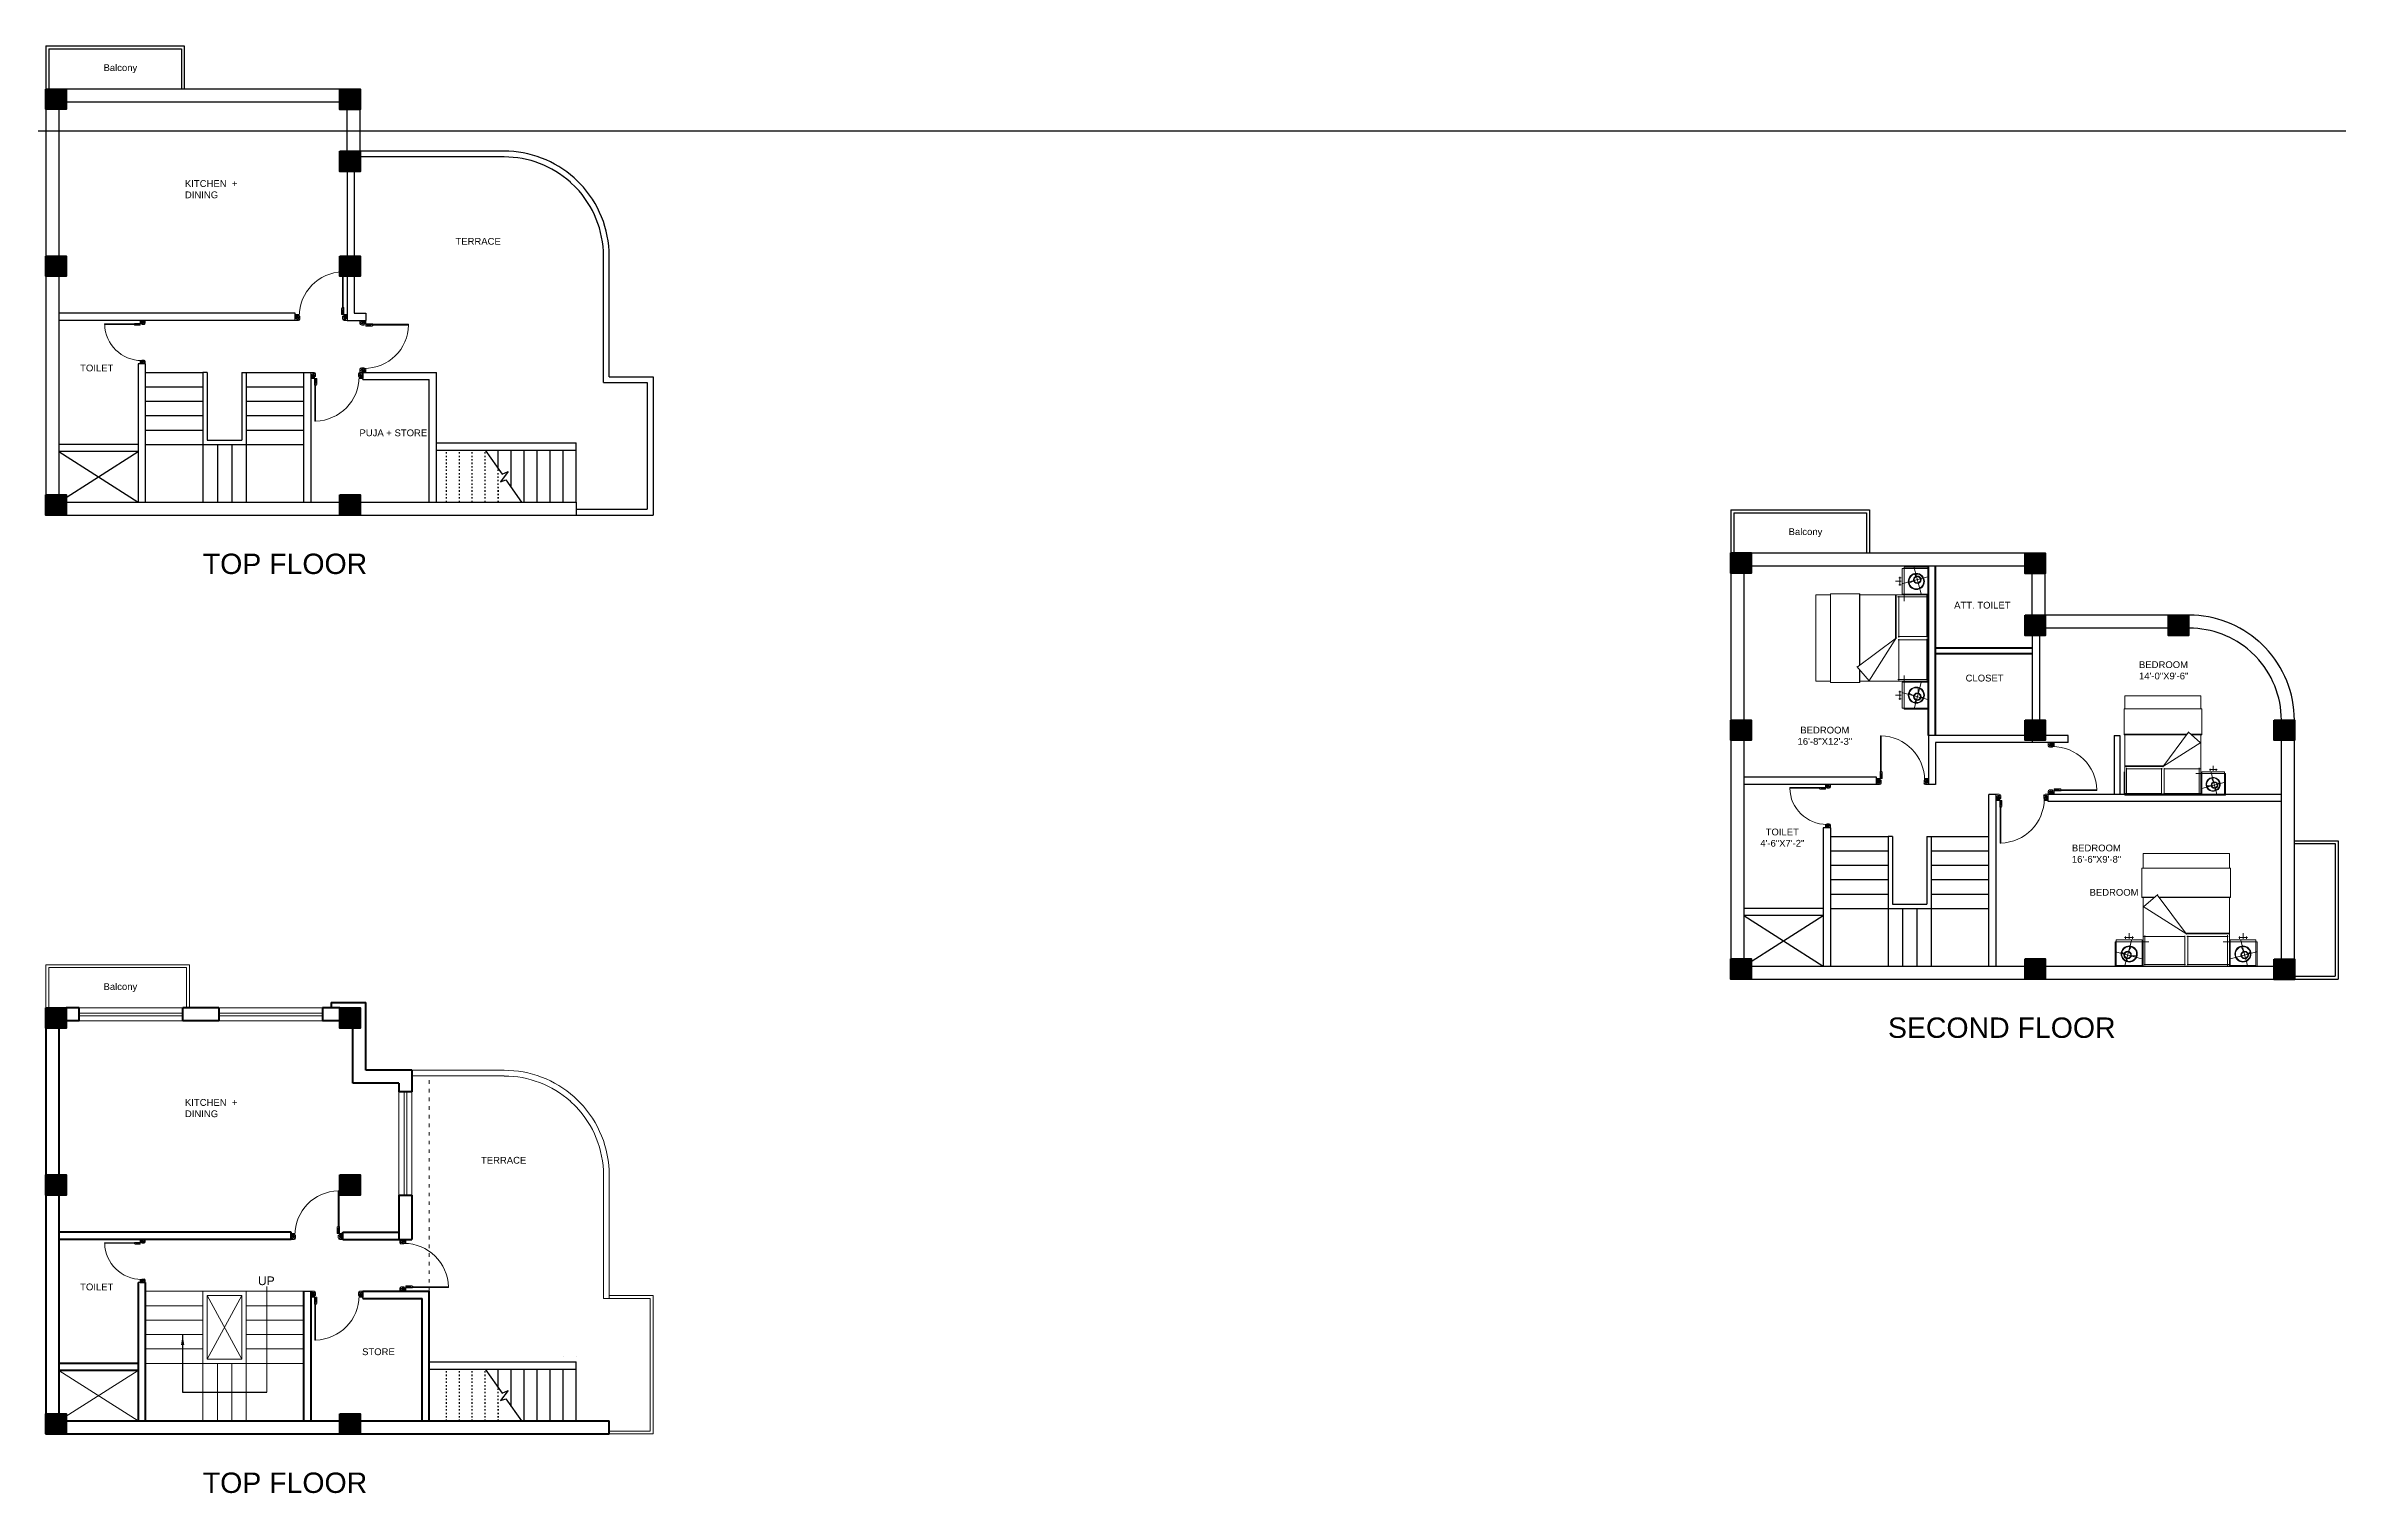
# Model space of a CAD drawing. Header units: inches. Extents: x 5914 to 162157, y -20538 to 282354.
# Drawn here: x 149914 to 151504, y -14147 to -13143 of the extents above; entities that cross this region are included whole.
import ezdxf

# ---------------------------------------------------------------- set-up
doc = ezdxf.new("R2010")
doc.units = ezdxf.units.IN
doc.header["$MEASUREMENT"] = 0
doc.linetypes.add('ACAD_ISO03W100', pattern=[30, 12, -18])
for name, color, linetype, lineweight in [('.09', 24, 'Continuous', 9), ('.1', 168, 'Continuous', 13), ('A-FUR', 42, 'Continuous', 5), ('CONC. OUTLINE RA', 150, 'Continuous', 40), ('DOOR-WIN RA', 3, 'Continuous', 20), ('ELE2 RA', 130, 'Continuous', 20), ('Furniture', 22, 'Continuous', 13), ('Hatch', 254, 'Continuous', 9), ('HATCH RA', 8, 'Continuous', 5), ('HIDDEN RA', 253, 'ACAD_ISO03W100', 9), ('STAIR PLAN AND ELEV RA', 124, 'Continuous', 20), ('WALL RA', 42, 'Continuous', 50)]:
    doc.layers.add(name, color=color, linetype=linetype, lineweight=lineweight)
doc.layers.add('WINDOW+dOOR', color=5, linetype='Continuous')
doc.styles.add('arial', font='arial.ttf', dxfattribs={"height": 7})
doc.styles.get("Standard").update_dxf_attribs({"font": 'arial.ttf'})
doc.dimstyles.new('1-8', dxfattribs={"dimtxt": 7, "dimasz": 3, "dimexe": 3, "dimexo": 3, "dimgap": 3, "dimtad": 1, "dimdec": 0, "dimzin": 0, "dimdsep": 46, "dimlunit": 4, "dimtxsty": 'arial', "dimblk": 'ARCHTICK', "dimcen": 0.09, "dimdle": 3, "dimclrt": 6, "dimazin": 0, "dimtfac": 1, "dimtdec": 0, "dimtix": 1, "dimtofl": 0, "dimtmove": 2, "dimatfit": 3, "dimfxl": 5, "dimfxlon": 1, "dimtolj": 1, "dimtzin": 0, "dimlwe": 5, "dimarcsym": 1})

# ---------------------------------------------------------------- blocks, each defined once
blk = doc.blocks.new('30 inch door')
at = {"layer": '.09'}
blk.add_arc((10330, 24687.1), 25.7, 91.332, 180, dxfattribs=at)
at = {"layer": '.1'}
for p, q in [((10329.4, 24712.8), (10329.4, 24691.7)), ((10329.4, 24712.8), (10329.8, 24712.8)), ((10329.8, 24691.7), (10329.8, 24712.8)), ((10302, 24688.1), (10302, 24684.6)), ((10304, 24688.1), (10302, 24688.1)), ((10302, 24684.6), (10303.8, 24684.6)), ((10304, 24688.1), (10304, 24688.1)), ((10304, 24687.1), (10304, 24688.1)), ((10304.6, 24687.1), (10304, 24687.1)), ((10304.6, 24685.5), (10304.6, 24687.1)), ((10328.8, 24688.1), (10328.8, 24691.7)), ((10330, 24688.1), (10328.8, 24688.1)), ((10329.3, 24692.1), (10329.4, 24692.1)), ((10329.4, 24692.1), (10329.4, 24691.7)), ((10329.4, 24691.7), (10329.8, 24691.7)), ((10329.4, 24691.7), (10329.8, 24691.7)), ((10329.4, 24687.1), (10330, 24687.1)), ((10329.4, 24685.5), (10329.4, 24687.1)), ((10329.8, 24691.7), (10329.8, 24692.1)), ((10329.8, 24692.1), (10330, 24692.1)), ((10330, 24692.1), (10330, 24688.1)), ((10330, 24687.1), (10330, 24688.1)), ((10330, 24688.1), (10332, 24688.1)), ((10332, 24684.6), (10330.3, 24684.6)), ((10332, 24688.1), (10332, 24684.6))]:
    blk.add_line(p, q, dxfattribs=at)
for centre, major_axis, start_param, end_param in [((10303.8, 24685.5), (-0.619, -0.619), 0.785398, 2.356194), ((10329.3, 24691.7), (-0.339, 0.339), 5.497787, 7.068583)]:
    blk.add_ellipse(centre, major_axis=major_axis, ratio=1, start_param=start_param, end_param=end_param, dxfattribs=at)
at = {"layer": '.1', "extrusion": (0, 0, -1)}
blk.add_ellipse((10330.3, 24685.5), major_axis=(-0.619, 0.619), ratio=1, start_param=3.926991, end_param=5.497787, dxfattribs=at)
blk.add_line((10330, 24688.1), (10330, 24688.1))
at = {"layer": 'Hatch', "lineweight": 0}
for points, knots in [([(10302, 24688.1), (10302, 24687.9), (10302.2, 24687), (10302.5, 24686.1), (10302.7, 24685.4)], [0, 0, 0, 0, 17.459471, 80.67073, 80.67073, 80.67073, 80.67073]), ([(10302, 24688.1), (10302.4, 24687.9), (10303.2, 24687.3), (10304, 24687.1), (10304.5, 24686.9)], [0, 0, 0, 0, 41.503939, 78.170205, 78.170205, 78.170205, 78.170205]), ([(10302, 24688.1), (10302.5, 24687.5), (10303.1, 24686.6), (10304, 24686.1), (10304.3, 24686)], [0, 0, 0, 0, 64.705486, 90.408952, 90.408952, 90.408952, 90.408952]), ([(10302, 24688.1), (10302.1, 24687.8), (10302.4, 24687.1), (10303, 24686.1), (10304.2, 24685.1)], [0, 0, 0, 0, 30.296971, 58.529009, 58.529009, 58.529009, 58.529009]), ([(10303.3, 24687.8), (10303.2, 24687.4), (10303, 24686.8), (10302.4, 24686.5), (10302.2, 24686.4)], [0, 0, 0, 0, 34.642749, 52.790216, 52.790216, 52.790216, 52.790216]), ([(10303.9, 24687.9), (10303.7, 24687.3), (10303.5, 24686.4), (10302.7, 24686), (10302.4, 24685.8)], [0, 0, 0, 0, 47.051669, 75.417188, 75.417188, 75.417188, 75.417188]), ([(10304.2, 24687), (10304.1, 24686.6), (10303.9, 24685.7), (10303.1, 24685.2), (10302.8, 24685)], [0, 0, 0, 0, 36.886594, 73.591637, 73.591637, 73.591637, 73.591637]), ([(10329.9, 24690.9), (10329.7, 24690.9), (10329.2, 24690.7), (10329.1, 24690.3), (10329, 24690.1)], [0, 0, 0, 0, 15.424483, 31.99547, 31.99547, 31.99547, 31.99547]), ([(10330, 24688.1), (10329.8, 24688.3), (10329.4, 24688.5), (10329.1, 24689), (10329, 24689.2)], [0, 0, 0, 0, 17.459472, 37.737029, 37.737029, 37.737029, 37.737029]), ([(10330, 24688.1), (10329.7, 24688.4), (10329.1, 24689), (10329.1, 24689.8), (10329.1, 24691.1)], [0, 0, 0, 0, 30.296971, 58.529009, 58.529009, 58.529009, 58.529009]), ([(10329.9, 24690.2), (10329.7, 24690.1), (10329.2, 24689.8), (10329.1, 24689.3), (10329.1, 24689)], [0, 0, 0, 0, 17.254821, 40.319618, 40.319618, 40.319618, 40.319618]), ([(10329.9, 24689.4), (10329.6, 24689.2), (10329.2, 24689), (10329.2, 24688.6), (10329.2, 24688.6)], [0, 0, 0, 0, 24.633819, 28.489546, 28.489546, 28.489546, 28.489546]), ([(10330, 24688.1), (10329.9, 24688.5), (10329.5, 24689.4), (10329.4, 24690.4), (10329.4, 24691)], [0, 0, 0, 0, 28.413311, 72.750806, 72.750806, 72.750806, 72.750806]), ([(10332, 24688.1), (10331.6, 24687.9), (10330.9, 24687.3), (10330, 24687.1), (10329.6, 24686.9)], [0, 0, 0, 0, 41.503939, 78.170205, 78.170205, 78.170205, 78.170205]), ([(10330, 24688.1), (10329.9, 24688.7), (10329.8, 24689.8), (10329.7, 24690.8), (10329.7, 24691.4)], [0, 0, 0, 0, 41.50394, 80.765622, 80.765622, 80.765622, 80.765622]), ([(10332, 24688.1), (10331.6, 24687.5), (10331, 24686.6), (10330, 24686.1), (10329.8, 24686)], [0, 0, 0, 0, 64.705486, 90.408952, 90.408952, 90.408952, 90.408952]), ([(10332, 24688.1), (10331.9, 24687.8), (10331.7, 24687.1), (10331.1, 24686.1), (10329.9, 24685.1)], [0, 0, 0, 0, 30.296971, 58.529009, 58.529009, 58.529009, 58.529009]), ([(10329.9, 24687), (10330, 24686.6), (10330.1, 24685.7), (10330.9, 24685.2), (10331.3, 24685)], [0, 0, 0, 0, 36.886594, 73.591637, 73.591637, 73.591637, 73.591637]), ([(10330.2, 24687.9), (10330.3, 24687.3), (10330.5, 24686.4), (10331.3, 24686), (10331.7, 24685.8)], [0, 0, 0, 0, 47.051669, 75.417188, 75.417188, 75.417188, 75.417188]), ([(10330.7, 24687.8), (10330.8, 24687.4), (10331.1, 24686.8), (10331.6, 24686.5), (10331.8, 24686.4)], [0, 0, 0, 0, 34.642749, 52.790216, 52.790216, 52.790216, 52.790216]), ([(10332, 24688.1), (10332, 24687.9), (10331.9, 24687), (10331.6, 24686.1), (10331.3, 24685.4)], [0, 0, 0, 0, 17.459471, 80.67073, 80.67073, 80.67073, 80.67073])]:
    blk.add_open_spline(points, degree=3, knots=knots, dxfattribs=at)
blk = doc.blocks.new('COLUMN')
at = {"layer": 'CONC. OUTLINE RA', "transparency": 33554687}
h = blk.add_hatch(color=256, dxfattribs=at)
h.dxf.hatch_style = 1
h.paths.add_polyline_path([(148062.9, -13130.4), (148076.9, -13130.4), (148076.9, -13116.4), (148062.9, -13116.4)])
at = {"layer": 'CONC. OUTLINE RA'}
blk.add_lwpolyline([(148062.9, -13116.4), (148076.9, -13116.4), (148076.9, -13130.4), (148062.9, -13130.4)], close=True, dxfattribs=at)
blk = doc.blocks.new('A$C2A650008')
at = {"layer": 'A-FUR'}
for p, q in [((-91.4, 6.6), (-73.1, 1.7)), ((-74.1, 13), (-91, 13)), ((-91, -6.3), (-91, 13)), ((-90.5, -5.6), (-90.5, 12.3)), ((-90.5, 12.3), (-72.6, 12.3)), ((-85.7, 4.9), (-87.5, 4.6)), ((-81, 12.7), (-85.8, -5.4)), ((-83.8, 1.9), (-83.8, -1.7)), ((-82.4, 6.9), (-81.2, 8.3)), ((-80.7, 3.7), (-77.5, 2)), ((-74.1, -10.4), (-74.1, 13)), ((-72.6, 12.3), (-72.6, -5.6)), ((-71.9, 5.8), (-70.4, 5.8)), ((-71.9, 3.4), (-68, 3.4)), ((-71.9, 0.9), (-70.3, 0.9)), ((-71, 6.5), (-71, 0.4)), ((-91, -6.3), (-43.4, -6.3)), ((-91, -6.3), (-91, -66.3)), ((-91, -6.3), (-70.8, -6.3)), ((-91, -66.3), (-91, -6.3)), ((-72.6, -5.6), (-90.5, -5.6)), ((-90.2, -7.6), (-69.6, -7.6)), ((-89.8, -35.7), (-89.8, -7)), ((-70.4, -6.7), (-70.4, -35.6)), ((-68.7, -36.7), (-49.5, -6.5)), ((-49.8, -6.6), (-41.3, -16.5)), ((-43.4, -5.5), (-43.4, -13.9)), ((-43.4, -5.5), (-22.9, -5.5)), ((-43, -5.5), (-43, -14.5)), ((-22.9, -5.5), (-22.9, -66.9)), ((-22.9, -6.3), (-12.8, -6.3)), ((-12.8, -6.3), (-12.8, -66.3)), ((-41.4, -16.1), (-68.7, -36.4)), ((-43.4, -17.6), (-43.4, -66.9)), ((-43, -17.3), (-43, -66.9)), ((-69.9, -35.2), (-90.3, -35.2)), ((-90.3, -37.4), (-69.9, -37.4)), ((-89.8, -65.9), (-89.8, -36.9)), ((-70.4, -36.8), (-70.4, -65.4)), ((-68.5, -36.3), (-68.5, -66.3)), ((-68, -35.8), (-68, -66.3)), ((-74.1, -62), (-74.1, -85.4)), ((-91.4, -79), (-73.1, -74.1)), ((-43.4, -66.3), (-91, -66.3)), ((-91, -66.3), (-91, -85.4)), ((-69.5, -65), (-90.7, -65)), ((-90.5, -66.8), (-90.5, -84.6)), ((-72.6, -66.8), (-90.5, -66.8)), ((-81, -85.1), (-85.8, -66.9)), ((-82.4, -79.2), (-81.2, -80.6)), ((-80.7, -76), (-77.5, -74.3)), ((-72.6, -84.6), (-72.6, -66.8)), ((-71.9, -73.3), (-70.3, -73.3)), ((-71.9, -75.7), (-68, -75.7)), ((-71.9, -78.1), (-70.4, -78.1)), ((-71, -78.8), (-71, -72.7)), ((-43.4, -66.9), (-22.9, -66.9)), ((-12.8, -66.3), (-22.9, -66.3)), ((-74.1, -85.4), (-91, -85.4)), ((-90.5, -84.6), (-72.6, -84.6))]:
    blk.add_line(p, q, dxfattribs=at)
for centre, major_axis, start_param, end_param in [((-82.5, 3.3), (3.95, 3.95), 6.28318530712061, 12.5663706143002), ((-82.5, 3.3), (-3.64, 3.64), 4.712389, 10.995574), ((-83.2, 4.4), (1.82, 1.82), 3.926993, 10.210178), ((-83.2, 4.4), (-1.52, 1.52), -1.570796, 4.712389)]:
    blk.add_ellipse(centre, major_axis=major_axis, ratio=1, start_param=start_param, end_param=end_param, dxfattribs=at)
at = {"layer": 'A-FUR', "extrusion": (0, 0, -1)}
for centre, major_axis, start_param, end_param in [((-82.5, -75.6), (-3.95, 3.95), 3.141593, 9.424778), ((-82.5, -75.6), (3.64, 3.64), 1.570796326731005, 7.853981633910592), ((-83.2, -76.8), (1.82, 1.82), -0.588961555347947, 5.69422375183164), ((-83.2, -76.8), (-1.52, 1.52), 0.886531, 7.169716)]:
    blk.add_ellipse(centre, major_axis=major_axis, ratio=1, start_param=start_param, end_param=end_param, dxfattribs=at)
blk = doc.blocks.new('_ArchTick')
at = {"color": 0, "linetype": 'ByBlock', "const_width": 0.15}
blk.add_lwpolyline([(-0.5, -0.5), (0.5, 0.5)], dxfattribs=at)
blk = doc.blocks.new('A$C0BBD0BBA')
at = {"color": 7, "lineweight": 5}
blk.add_lwpolyline([(0, 0), (73.3, 0)], dxfattribs=at)
at = {"color": 8, "lineweight": 5}
blk.add_leader([(39.7, 58.4), (0, 58.4), (0, 0)], dimstyle='1-8', override={"dimasz": 7, "dimgap": 2, "dimtad": 0, "dimfxl": 12}, dxfattribs=at)

msp = doc.modelspace()

# ---------------------------------------------------------------- linework, layer by layer
for p, q in [((149914, -13142.9), (150010, -13142.9)), ((149914, -13142.9), (149914, -13172.9)), ((149916, -13144.9), (150008, -13144.9)), ((149916, -13144.9), (149916, -13172.9)), ((150008, -13144.9), (150008, -13172.9)), ((150010, -13142.9), (150010, -13172.9)), ((150132, -13172.9), (149914, -13172.9)), ((149914, -13172.9), (149914, -13468.5)), ((150123, -13181.9), (149923, -13181.9)), ((149923, -13181.9), (149923, -13459.5)), ((150123, -13225), (150123, -13181.9)), ((150132, -13216), (150132, -13172.9)), ((150232, -13216), (150132, -13216)), ((150123, -13225), (150123, -13333.5)), ((150128, -13225), (150128, -13328.5)), ((150232, -13220), (150132, -13220)), ((150281.8, -13241.3), (150277.8, -13237.5)), ((150284.6, -13238.4), (150280.6, -13234.6)), ((150300.9, -13376.5), (150300.9, -13288.9)), ((150304.9, -13372.5), (150304.9, -13288.9)), ((150087, -13328.5), (149923, -13328.5)), ((149983, -13333.5), (149923, -13333.5)), ((150087, -13333.5), (149983, -13333.5)), ((150087, -13333.5), (150087, -13328.5)), ((150123, -13333.5), (150136.1, -13333.5)), ((150128, -13328.5), (150136.1, -13328.5)), ((150136.1, -13328.5), (150136.1, -13333.5)), ((149978, -13363.5), (149978, -13459.5)), ((149983, -13363.5), (149978, -13363.5)), ((149983, -13363.5), (149983, -13459.5)), ((149983, -13369.5), (150023, -13369.5)), ((150023, -13369.5), (150023, -13459.5)), ((150026, -13369.5), (150023, -13369.5)), ((150026, -13369.5), (150026, -13416.5)), ((150050, -13369.5), (150050, -13416.5)), ((150050, -13369.5), (150053, -13369.5)), ((150053, -13369.5), (150053, -13459.5)), ((150053, -13369.5), (150093, -13369.5)), ((150093, -13459.5), (150093, -13369.5)), ((150093, -13369.5), (150098, -13369.5)), ((150098, -13459.5), (150098, -13369.5)), ((150134, -13369.5), (150185, -13369.5)), ((150134, -13374.5), (150134, -13369.5)), ((150134, -13374.5), (150180, -13374.5)), ((150180, -13459.5), (150180, -13374.5)), ((150185, -13459.5), (150185, -13369.5)), ((150304.9, -13372.5), (150335.3, -13372.5)), ((150335.3, -13372.5), (150335.3, -13468.5)), ((149983, -13379.5), (150023, -13379.5)), ((149983, -13389.5), (150023, -13389.5)), ((150053, -13379.5), (150093, -13379.5)), ((150053, -13389.5), (150093, -13389.5)), ((150300.9, -13376.5), (150331.3, -13376.5)), ((150331.3, -13376.5), (150331.3, -13464.5)), ((149983, -13399.5), (150023, -13399.5)), ((150053, -13399.5), (150093, -13399.5)), ((149978, -13419.5), (149923, -13419.5)), ((149983, -13409.5), (150023, -13409.5)), ((149983, -13419.5), (150053, -13419.5)), ((150026, -13416.5), (150050, -13416.5)), ((150033, -13419.5), (150033, -13459.5)), ((150043, -13419.5), (150043, -13459.5)), ((150043, -13419.5), (150043, -13459.5)), ((150053, -13409.5), (150093, -13409.5)), ((150053, -13419.5), (150093, -13419.5)), ((150185, -13418.5), (150281.9, -13418.5)), ((150185, -13423.5), (150263.9, -13423.5)), ((150218.9, -13423.5), (150230.5, -13440.2)), ((150227.9, -13436.5), (150227.9, -13423.5)), ((150236.9, -13449.4), (150236.9, -13423.5)), ((150245.9, -13459.5), (150245.9, -13423.5)), ((150254.9, -13459.5), (150254.9, -13423.5)), ((150263.9, -13423.5), (150281.9, -13423.5)), ((150263.9, -13459.5), (150263.9, -13423.5)), ((150272.9, -13459.5), (150272.9, -13423.5)), ((150281.9, -13423.5), (150281.9, -13418.5)), ((150281.9, -13459.5), (150281.9, -13423.5)), ((149978, -13424.5), (149923, -13424.5)), ((149923, -13459.5), (149978, -13424.5)), ((149923, -13424.5), (149978, -13459.5)), ((150234.8, -13438.4), (150229.5, -13445.4)), ((150230.5, -13440.2), (150234.8, -13438.4)), ((150229.5, -13445.4), (150233.2, -13444.1)), ((150233.2, -13444.1), (150243.9, -13459.5)), ((149914, -13468.5), (150304.9, -13468.5)), ((149923, -13459.5), (150281.9, -13459.5)), ((150281.9, -13459.5), (150281.9, -13468.5)), ((150281.9, -13464.5), (150331.3, -13464.5)), ((150304.9, -13468.5), (150335.3, -13468.5)), ((151083.2, -13464.9), (151179.2, -13464.9)), ((151083.2, -13464.9), (151083.2, -13494.9)), ((151085.2, -13466.9), (151177.2, -13466.9)), ((151085.2, -13466.9), (151085.2, -13494.9)), ((151177.2, -13466.9), (151177.2, -13494.9)), ((151179.2, -13464.9), (151179.2, -13494.9)), ((151301.2, -13494.9), (151083.2, -13494.9)), ((151083.2, -13494.9), (151083.2, -13790.5)), ((151301.2, -13538), (151301.2, -13494.9)), ((151292.2, -13503.9), (151092.2, -13503.9)), ((151092.2, -13503.9), (151092.2, -13781.5)), ((151292.2, -13547), (151292.2, -13503.9)), ((151401.2, -13547), (151292.2, -13547)), ((151292.2, -13547), (151292.2, -13626.4)), ((151297.2, -13547), (151297.2, -13621.4)), ((151401.2, -13538), (151301.2, -13538)), ((151447.5, -13566.9), (151443.5, -13563)), ((151453.8, -13560.4), (151449.8, -13556.6)), ((151465.1, -13781.5), (151465.1, -13610.8)), ((151474.1, -13790.5), (151474.1, -13610.8)), ((151220.2, -13621.4), (151220.2, -13655.5)), ((151292.2, -13621.4), (151220.2, -13621.4)), ((151225.2, -13626.4), (151225.2, -13655.5)), ((151292.2, -13626.4), (151225.2, -13626.4)), ((151317.2, -13626.4), (151292.2, -13626.4)), ((151317.2, -13621.4), (151297.2, -13621.4)), ((151317.2, -13626.4), (151317.2, -13621.4)), ((151349, -13621.4), (151349, -13662.4)), ((151349, -13621.4), (151353, -13621.4)), ((151353, -13621.4), (151353, -13662.4)), ((151184.2, -13650.5), (151092.2, -13650.5)), ((151152.2, -13655.5), (151092.2, -13655.5)), ((151184.2, -13655.5), (151152.2, -13655.5)), ((151184.2, -13655.5), (151184.2, -13650.5)), ((151225.2, -13655.5), (151220.2, -13655.5)), ((151262.2, -13781.5), (151262.2, -13662.4)), ((151267.2, -13662.4), (151262.2, -13662.4)), ((151267.2, -13781.5), (151267.2, -13662.4)), ((151465.1, -13662.4), (151303.2, -13662.4)), ((151303.2, -13667.4), (151303.2, -13662.4)), ((151465.1, -13667.4), (151303.2, -13667.4)), ((151147.2, -13685.5), (151147.2, -13781.5)), ((151152.2, -13685.5), (151147.2, -13685.5)), ((151152.2, -13685.5), (151152.2, -13781.5)), ((151152.2, -13691.5), (151192.2, -13691.5)), ((151192.2, -13691.5), (151192.2, -13781.5)), ((151195.2, -13691.5), (151192.2, -13691.5)), ((151195.2, -13691.5), (151195.2, -13738.5)), ((151219.2, -13691.5), (151219.2, -13738.5)), ((151219.2, -13691.5), (151222.2, -13691.5)), ((151222.2, -13691.5), (151222.2, -13781.5)), ((151222.2, -13691.5), (151262.2, -13691.5)), ((151152.2, -13701.5), (151192.2, -13701.5)), ((151222.2, -13701.5), (151262.2, -13701.5)), ((151474.1, -13694.5), (151504.5, -13694.5)), ((151474.1, -13696.5), (151502.5, -13696.5)), ((151502.5, -13696.5), (151502.5, -13788.5)), ((151504.5, -13694.5), (151504.5, -13790.5)), ((151152.2, -13711.5), (151192.2, -13711.5)), ((151152.2, -13721.5), (151192.2, -13721.5)), ((151222.2, -13711.5), (151262.2, -13711.5)), ((151222.2, -13721.5), (151262.2, -13721.5)), ((151147.2, -13741.5), (151092.2, -13741.5)), ((151152.2, -13731.5), (151192.2, -13731.5)), ((151152.2, -13741.5), (151222.2, -13741.5)), ((151195.2, -13738.5), (151219.2, -13738.5)), ((151202.2, -13741.5), (151202.2, -13781.5)), ((151212.2, -13741.5), (151212.2, -13781.5)), ((151212.2, -13741.5), (151212.2, -13781.5)), ((151222.2, -13731.5), (151262.2, -13731.5)), ((151222.2, -13741.5), (151262.2, -13741.5)), ((151147.2, -13746.5), (151092.2, -13746.5)), ((151092.2, -13781.5), (151147.2, -13746.5)), ((151092.2, -13746.5), (151147.2, -13781.5)), ((151092.2, -13781.5), (151465.1, -13781.5)), ((151474.1, -13788.5), (151502.5, -13788.5)), ((151083.2, -13790.5), (151474.1, -13790.5)), ((151474.1, -13790.5), (151504.5, -13790.5)), ((149983, -14001.2), (149978, -14001.2)), ((150093, -14007.2), (150098, -14007.2)), ((150134, -14012.2), (150134, -14007.2)), ((150180, -14056.2), (150281.9, -14056.2)), ((150272.9, -14052.2), (150272.9, -14052.2)), ((150281.9, -14052.2), (150281.9, -14052.2)), ((150281.9, -14097.2), (150281.9, -14056.2)), ((150180, -14061.2), (150263.9, -14061.2)), ((150218.9, -14061.2), (150230.5, -14077.9)), ((150227.9, -14074.2), (150227.9, -14061.2)), ((150236.9, -14087.1), (150236.9, -14061.2)), ((150245.9, -14097.2), (150245.9, -14061.2)), ((150254.9, -14097.2), (150254.9, -14061.2)), ((150263.9, -14097.2), (150263.9, -14061.2)), ((150263.9, -14061.2), (150281.9, -14061.2)), ((150272.9, -14097.2), (150272.9, -14061.2)), ((150234.8, -14076.1), (150229.5, -14083.1)), ((150229.5, -14083.1), (150233.2, -14081.8)), ((150230.5, -14077.9), (150234.8, -14076.1)), ((150233.2, -14081.8), (150243.9, -14097.2))]:
    msp.add_line(p, q)
at = {"linetype": 'ACAD_ISO03W100', "ltscale": 0.08}
for p, q in [((150191.9, -13459.5), (150191.9, -13423.5)), ((150200.9, -13459.5), (150200.9, -13423.5)), ((150209.9, -13459.5), (150209.9, -13423.5)), ((150218.9, -13459.5), (150218.9, -13423.5)), ((150227.9, -13459.5), (150227.9, -13436.8)), ((150228, -13459.5), (150228, -13449.4)), ((150191.9, -14097.2), (150191.9, -14061.2)), ((150200.9, -14097.2), (150200.9, -14061.2)), ((150209.9, -14097.2), (150209.9, -14061.2)), ((150218.9, -14097.2), (150218.9, -14061.2)), ((150227.9, -14097.2), (150227.9, -14074.5)), ((150228, -14097.2), (150228, -14087.1))]:
    msp.add_line(p, q, dxfattribs=at)
msp.add_xline((147369.2, -13202), (1, 0))
for centre, radius, start, end in [((150232, -13288.9), 72.9, 48.222, 90.0319), ((150232, -13288.9), 68.9, 48.222, 90.0319), ((150232, -13288.9), 68.9, 0.0749, 43.8577), ((150232, -13288.9), 72.9, 0.0749, 43.8577), ((151401.2, -13610.9), 72.9, 48.222, 90.0319), ((151401.2, -13610.9), 63.9, 48.222, 90.0319), ((151401.2, -13610.9), 63.9, 0.0749, 43.8577), ((151401.2, -13610.9), 72.9, 0.0749, 43.8577)]:
    msp.add_arc(centre, radius, start, end)
at = {"layer": 'A-FUR'}
for p, q in [((151356.5, -13594), (151356.5, -13602.9)), ((151409.3, -13594), (151356.5, -13594)), ((151409.3, -13602.9), (151409.3, -13594)), ((151410, -13602.9), (151356, -13602.9)), ((151356, -13621), (151356, -13602.9)), ((151410, -13621), (151410, -13602.9)), ((151399.6, -13620.5), (151356, -13620.5)), ((151399.3, -13621), (151356, -13621)), ((151356.5, -13621), (151356.5, -13662.8)), ((151382.6, -13643.2), (151409.1, -13626.3)), ((151400.7, -13619.1), (151382.8, -13643.2)), ((151409, -13626.5), (151400.3, -13619)), ((151410, -13620.5), (151402.1, -13620.5)), ((151410, -13621), (151402.6, -13621)), ((151409.3, -13662.8), (151409.3, -13621)), ((151383.3, -13642.6), (151356.5, -13642.6)), ((151382.9, -13643), (151356.5, -13643)), ((151382.5, -13644.7), (151357.3, -13644.7)), ((151357.6, -13643.9), (151357.6, -13662.6)), ((151381.9, -13662.2), (151381.9, -13644.2)), ((151408.9, -13644.7), (151383.5, -13644.7)), ((151383.8, -13644.2), (151383.8, -13662.2)), ((151408.1, -13662.1), (151408.1, -13644)), ((151409.3, -13662.8), (151409.3, -13645)), ((151420.5, -13645.2), (151415.1, -13645.2)), ((151415.7, -13646), (151415.7, -13644.6)), ((151417.8, -13646), (151417.8, -13642.5)), ((151419.9, -13646), (151419.9, -13644.7)), ((151356.1, -13646.7), (151356.1, -13662.4)), ((151356.8, -13661.7), (151382.4, -13661.7)), ((151383.4, -13661.7), (151408.7, -13661.7)), ((151405.7, -13647.9), (151426.3, -13647.9)), ((151409.9, -13646.7), (151409.9, -13662.4)), ((151425.6, -13646.7), (151409.9, -13646.7)), ((151426, -13654), (151410, -13658.3)), ((151416.5, -13656.4), (151413.3, -13656.5)), ((151420.6, -13663.1), (151416.3, -13647.1)), ((151418.1, -13653.8), (151416.6, -13651)), ((151419.1, -13658.2), (151418.9, -13659.7)), ((151420.9, -13655.2), (151422.1, -13654.2)), ((151425.6, -13662.4), (151425.6, -13646.7)), ((151426.3, -13647.9), (151426.3, -13662.8)), ((151409.3, -13662.8), (151356.5, -13662.8)), ((151356.5, -13662.8), (151409.3, -13662.8)), ((151409.3, -13662.8), (151426.3, -13662.8)), ((151409.9, -13662.4), (151425.6, -13662.4))]:
    msp.add_line(p, q, dxfattribs=at)
at = {"layer": 'A-FUR', "extrusion": (0, 0, -1)}
for centre, major_axis, start_param, end_param in [((151417.7, -13655.4), (3.47, 3.47), 6.28318530712061, 12.5663706143002), ((151417.7, -13655.4), (3.21, -3.21), 4.712389, 10.995574), ((151418.7, -13655.9), (1.6, 1.6), 3.926993, 10.210178), ((151418.7, -13655.9), (1.34, -1.34), -1.570796, 4.712389)]:
    msp.add_ellipse(centre, major_axis=major_axis, ratio=1, start_param=start_param, end_param=end_param, dxfattribs=at)
at = {"layer": 'CONC. OUTLINE RA'}
for p, q in [((151220.2, -13621.4), (151220.2, -13503.9)), ((151225.2, -13621.4), (151225.2, -13503.9)), ((151225.2, -13560.6), (151292.2, -13560.6)), ((151225.2, -13564.6), (151292.2, -13564.6))]:
    msp.add_line(p, q, dxfattribs=at)
at = {"layer": 'DOOR-WIN RA'}
for p, q in [((149937, -13810.6), (150009, -13810.6)), ((149937, -13814.1), (150009, -13814.1)), ((149937, -13816.1), (150009, -13816.1)), ((149937, -13819.6), (150009, -13819.6)), ((150034, -13810.6), (150106, -13810.6)), ((150034, -13814.1), (150106, -13814.1)), ((150034, -13816.1), (150106, -13816.1)), ((150034, -13819.6), (150106, -13819.6)), ((150159, -13940.7), (150159, -13868.7)), ((150162.5, -13868.7), (150162.5, -13940.7)), ((150164.5, -13868.7), (150164.5, -13940.7)), ((150168, -13940.7), (150168, -13868.7))]:
    msp.add_line(p, q, dxfattribs=at)
at = {"layer": 'ELE2 RA'}
for p, q in [((149914, -13780.6), (150013.6, -13780.6)), ((149914, -13780.6), (149914, -13810.6)), ((149916, -13782.6), (150011.6, -13782.6)), ((149916, -13782.6), (149916, -13810.6)), ((150011.6, -13782.6), (150011.6, -13810.6)), ((150013.6, -13780.6), (150013.6, -13810.6)), ((150168, -13853.7), (150232, -13853.7)), ((150232, -13857.7), (150168, -13857.7)), ((150281.8, -13879), (150277.8, -13875.2)), ((150284.6, -13876.1), (150280.6, -13872.3)), ((150300.9, -14012.2), (150300.9, -13926.6)), ((150304.9, -14012.2), (150304.9, -13926.6)), ((150304.9, -14010.2), (150335.3, -14010.2)), ((150335.3, -14010.2), (150335.3, -14106.2)), ((150300.9, -14012.2), (150304.9, -14012.2)), ((150304.9, -14012.2), (150333.3, -14012.2)), ((150333.3, -14012.2), (150333.3, -14104.2)), ((150304.9, -14104.2), (150333.3, -14104.2)), ((150304.9, -14106.2), (150335.3, -14106.2))]:
    msp.add_line(p, q, dxfattribs=at)
for radius, start, end in [(72.9, 48.222, 90.0319), (68.9, 48.222, 90.0319), (68.9, 0.0749, 43.8577), (72.9, 0.0749, 43.8577)]:
    msp.add_arc((150232, -13926.7), radius, start, end, dxfattribs=at)
at = {"layer": 'HATCH RA'}
for p, q in [((150026, -14054.2), (150050, -14010.2)), ((150026, -14010.2), (150050, -14054.2)), ((149923, -14097.2), (149978, -14062.2)), ((149923, -14062.2), (149978, -14097.2))]:
    msp.add_line(p, q, dxfattribs=at)
at = {"layer": 'HIDDEN RA', "ltscale": 0.2}
msp.add_line((150180, -14007.2), (150180, -13857.7), dxfattribs=at)
at = {"layer": 'STAIR PLAN AND ELEV RA'}
for p, q in [((149983, -14007.2), (150023, -14007.2)), ((150023, -14007.2), (150023, -14097.2)), ((150026, -14007.2), (150023, -14007.2)), ((150026, -14007.2), (150050, -14007.2)), ((150026, -14010.2), (150026, -14054.2)), ((150026, -14010.2), (150050, -14010.2)), ((150050, -14007.2), (150053, -14007.2)), ((150050, -14010.2), (150050, -14054.2)), ((150053, -14007.2), (150053, -14097.2)), ((150053, -14007.2), (150093, -14007.2)), ((149983, -14017.2), (150023, -14017.2)), ((149983, -14027.2), (150023, -14027.2)), ((150053, -14017.2), (150093, -14017.2)), ((150053, -14027.2), (150093, -14027.2)), ((149983, -14037.2), (150023, -14037.2)), ((150053, -14037.2), (150093, -14037.2)), ((149983, -14047.2), (150023, -14047.2)), ((149983, -14057.2), (150053, -14057.2)), ((150026, -14054.2), (150050, -14054.2)), ((150033, -14057.2), (150033, -14097.2)), ((150043, -14057.2), (150043, -14097.2)), ((150053, -14047.2), (150093, -14047.2)), ((150053, -14057.2), (150093, -14057.2))]:
    msp.add_line(p, q, dxfattribs=at)
at = {"layer": 'WALL RA'}
for p, q in [((149914, -13810.6), (149914, -14106.2)), ((149923, -13819.6), (149923, -14097.2)), ((149937, -13810.6), (149928, -13810.6)), ((149937, -13819.6), (149928, -13819.6)), ((149937, -13819.6), (149937, -13810.6)), ((150034, -13810.6), (150009, -13810.6)), ((150009, -13819.6), (150009, -13810.6)), ((150034, -13819.6), (150009, -13819.6)), ((150034, -13810.6), (150034, -13819.6)), ((150118, -13810.6), (150106, -13810.6)), ((150106, -13810.6), (150106, -13819.6)), ((150118, -13819.6), (150106, -13819.6)), ((150112, -13806.8), (150136, -13806.8)), ((150112, -13806.8), (150112, -13810.6)), ((150136, -13853.7), (150136, -13806.8)), ((150127, -13862.7), (150127, -13824.6)), ((150159, -13862.7), (150127, -13862.7)), ((150168, -13853.7), (150136, -13853.7)), ((150159, -13862.7), (150159, -13868.7)), ((150168, -13868.7), (150159, -13868.7)), ((150168, -13853.7), (150168, -13868.7)), ((150159, -13940.5), (150168, -13940.5)), ((150159, -13940.5), (150159, -13971.2)), ((150168, -13940.5), (150168, -13971.2)), ((150084.1, -13966.2), (149923, -13966.2)), ((149983, -13971.2), (149923, -13971.2)), ((150084.1, -13971.2), (149983, -13971.2)), ((150084.1, -13971.2), (150084.1, -13966.2)), ((150120.1, -13966.2), (150159, -13966.2)), ((150120.1, -13971.2), (150120.1, -13966.2)), ((150120.1, -13971.2), (150159, -13971.2)), ((150159, -13971.2), (150168, -13971.2)), ((149978, -14001.2), (149978, -14097.2)), ((149983, -14001.2), (149983, -14097.2)), ((150093, -14097.2), (150093, -14007.2)), ((150098, -14097.2), (150098, -14007.2)), ((150134, -14007.2), (150180, -14007.2)), ((150180, -14097.2), (150180, -14007.2)), ((150134, -14012.2), (150175, -14012.2)), ((150175, -14097.2), (150175, -14012.2)), ((149978, -14057.2), (149923, -14057.2)), ((149978, -14062.2), (149923, -14062.2)), ((149914, -14106.2), (150304.9, -14106.2)), ((149923, -14097.2), (150304.9, -14097.2)), ((150304.9, -14106.2), (150304.9, -14097.2))]:
    msp.add_line(p, q, dxfattribs=at)

# ---------------------------------------------------------------- block references
at = {"color": 1, "rotation": 89.99999999999999}
msp.add_blockref('A$C0BBD0BBA', (150067.3, -14077.2), dxfattribs=at)
at = {"layer": 'CONC. OUTLINE RA'}
for p in [(1851.1, -56.5), (2055.1, -56.6), (2055.1, -99.6), (1851.1, -172.4), (2055.1, -172.4), (1851.1, -338.1), (2055.1, -338.1), (3020.3, -378.4), (3224.3, -378.6), (3224.3, -421.6), (3323.8, -421.6), (3020.3, -494.4), (3224.3, -494.4), (3397.2, -494.4), (3020.3, -660.1), (3224.3, -660.1), (3397.2, -660.4), (1851.1, -694.2), (2055.1, -694.2), (1851.1, -810.1), (2055.1, -810.1), (1851.1, -975.8), (2055.1, -975.8)]:
    msp.add_blockref('COLUMN', p, dxfattribs=at)
at = {"layer": 'Furniture', "ltscale": 10}
for p, rotation in [((151129.3, -13590.2), 180), ((151362.8, -13690.6), 90)]:
    msp.add_blockref('A$C2A650008', p, dxfattribs=dict(at, rotation=rotation))
at = {"layer": 'WINDOW+dOOR', "extrusion": (0, 0, -1), "yscale": 1.200000004188042, "zscale": -1.200000004184403}
for p, xscale, rotation in [((-137724.6, -42955.1), -1.200000004184403, 5.857498470263067e-05), ((-120510.2, -25731.6), 1.200000004184404, 90.00063034759393), ((-162496.8, 16251.9), -1.200000004184403, 180.0006294640735), ((-163582.7, -43277.1), 1.200000004184403, 359.9999959285857), ((-121681.7, -1264), -1.200000004184403, 89.9999965754651), ((-163665.7, 15959.2), -1.200000004184403, 179.9999965754651), ((-137721.6, -43592.8), -1.200000004184403, 5.857498470263067e-05), ((-120536.6, -1612.1), -1.200000004184403, 89.99366168438348), ((-162496.8, 15614.2), -1.200000004184403, 180.0006294640735)]:
    msp.add_blockref('30 inch door', p, dxfattribs=dict(at, xscale=xscale, rotation=rotation))
at = {"layer": 'WINDOW+dOOR', "extrusion": (0, 0, -1), "xscale": -1, "zscale": -1.00000000348675, "rotation": 270}
for p in [(-174667.6, -23665.6), (-175836.8, -23987.5), (-174667.6, -24303.3)]:
    msp.add_blockref('30 inch door', p, dxfattribs=at)

# ---------------------------------------------------------------- texts
at = {"attachment_point": 1}
for s, width, gutter_width, insert, char_height in [('Balcony', 45.266, 23.6, (149954, -13155.7), 4.71), ('KITCHEN  + DINING', 45.266, 23.6, (150010.5, -13236.1), 4.711), ('TERRACE', 45.266, 23.6, (150198.2, -13276.2), 4.71), ('TOILET', 45.266, 23.6, (149937.8, -13364.1), 4.71), ('PUJA + STORE', 45.266, 23.6, (150131.6, -13409.1), 4.711), ('Balcony', 45.266, 23.6, (151123.2, -13477.7), 4.71), ('TOP FLOOR', 247.158, 70.7, (150022.9, -13495.3), 14.13), ('\\pi3.13681;ATT. TOILET', 45.266, 23.6, (151234.9, -13528.7), 4.711), ('\\pi9.69705;CLOSET', 45.266, 23.6, (151236.3, -13579.3), 4.711), ('BEDROOM\\P14\'-0"X9\'-6"', 45.266, 23.6, (151366.3, -13570), 4.711), ('\\pi6.12049;BEDROOM\\P\\pi4.186;16\'-8"X12\'-3"', 45.266, 23.6, (151125.2, -13615.4), 4.711), ('\\pi11.25718;TOILET\\P\\pi7.52959;4\'-6"X7\'-2"', 45.266, 23.6, (151096, -13686.1), 4.711), ('BEDROOM\\P16\'-6"X9\'-8"', 45.266, 23.6, (151319.7, -13697.2), 4.711), ('BEDROOM', 45.266, 23.6, (151332, -13728), 4.71), ('Balcony', 45.266, 23.6, (149954, -13793.4), 4.71), ('SECOND FLOOR', 247.158, 70.7, (151192.1, -13817.2), 14.133), ('KITCHEN  + DINING', 45.266, 23.6, (150010.5, -13873.8), 4.711), ('TERRACE', 45.266, 23.6, (150215.9, -13913.9), 4.71), ('TOILET', 45.266, 23.6, (149937.8, -14001.8), 4.71), (' STORE', 45.266, 23.6, (150131.6, -14046.8), 4.71), ('TOP FLOOR', 247.158, 70.7, (150022.9, -14133), 14.13)]:
    msp.add_mtext_dynamic_manual_height_columns(s, width=width, gutter_width=gutter_width, heights=[0], dxfattribs=dict(at, insert=insert, char_height=char_height))
at = {"insert": (150072.8, -14003), "char_height": 6, "width": 11.641, "attachment_point": 9, "style": 'arial'}
msp.add_mtext('UP', dxfattribs=at)

doc.saveas('drawing.dxf')
